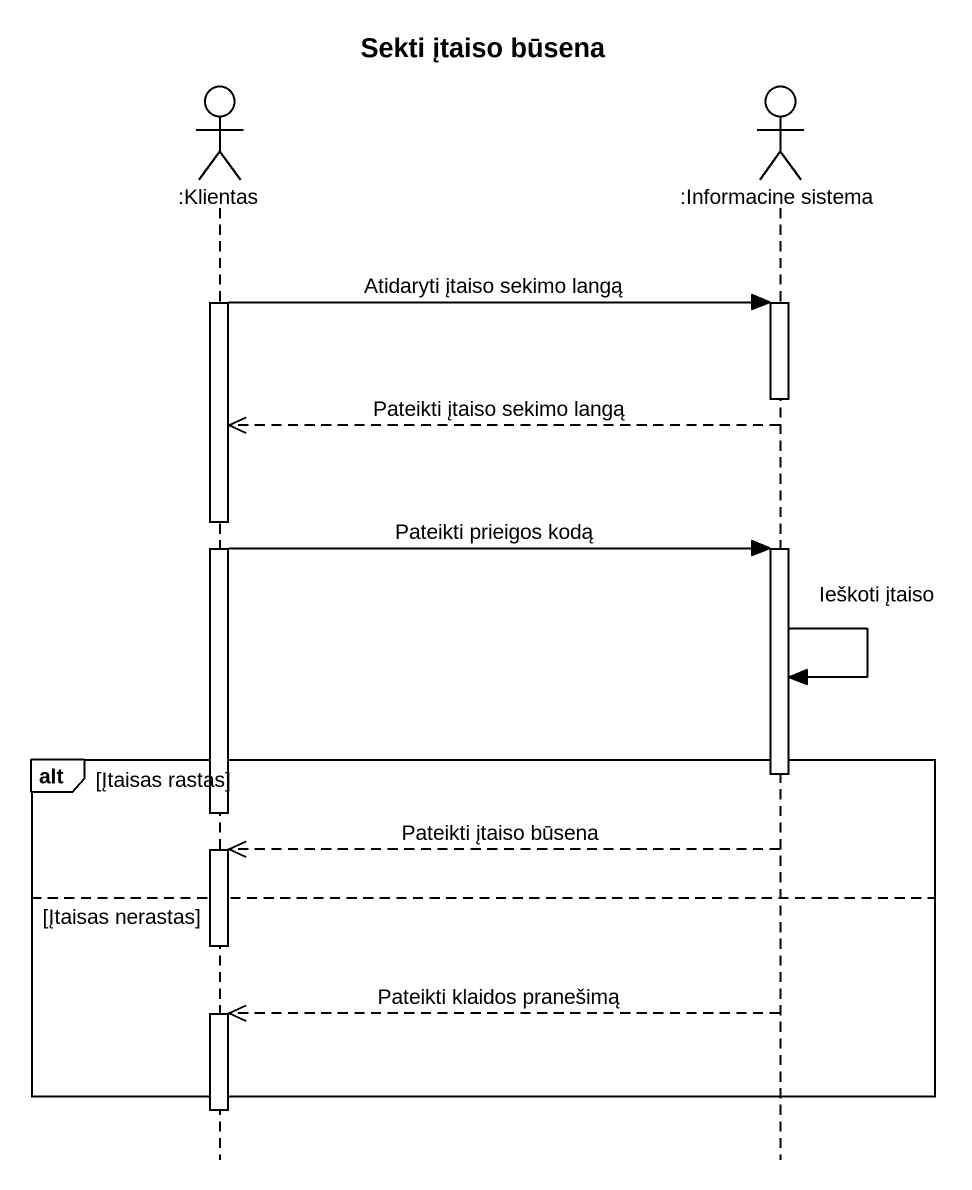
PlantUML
@startuml
title Sekti įtaiso būsena
hide footbox
actor ":Klientas" as Klientas
actor ":Informacine sistema" as Informacine_sistema

activate Klientas
Klientas -> Informacine_sistema : Atidaryti įtaiso sekimo langą
activate Informacine_sistema
deactivate Informacine_sistema
Informacine_sistema -->> Klientas : Pateikti įtaiso sekimo langą
Klientas -> Informacine_sistema : Pateikti prieigos kodą
activate Informacine_sistema
Informacine_sistema -> Informacine_sistema : Ieškoti įtaiso
alt Įtaisas rastas
  deactivate Informacine_sistema
  deactivate Klientas
  Informacine_sistema -->> Klientas : Pateikti įtaiso būsena
  activate Klientas
else Įtaisas nerastas
  deactivate Klientas
  Informacine_sistema -->> Klientas : Pateikti klaidos pranešimą
  activate Klientas
end
deactivate Klientas
@enduml
